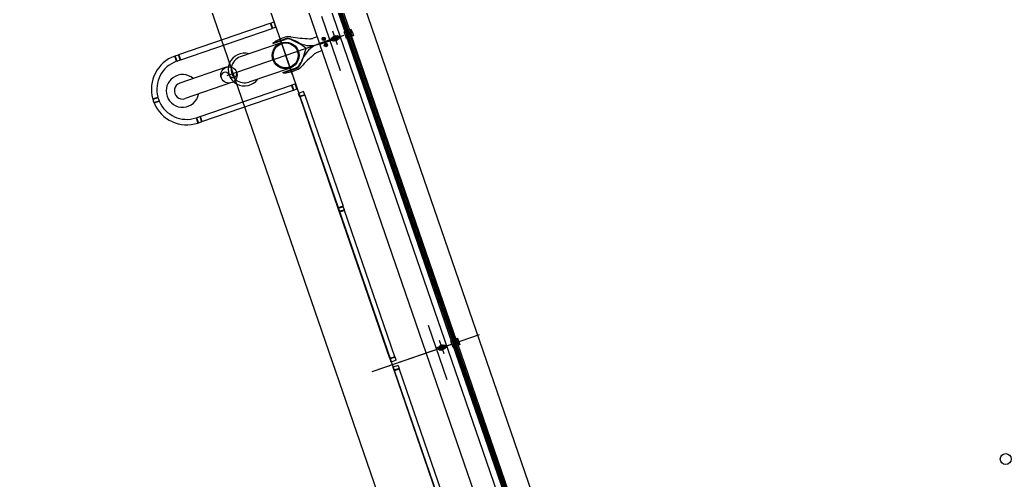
# Model space of a CAD drawing. Extents: x 809487 to 809680, y 818779 to 819225.
# Drawn here: x 809639.32 to 809648.41, y 818886.11 to 818890.34 of the extents above; entities that cross this region are included whole.
import ezdxf

# ---------------------------------------------------------------- set-up
doc = ezdxf.new("R2010")
doc.units = 0
for name, color, linetype in [('F-RC', 7, 'Continuous'), ('MAJ082__', 7, 'Continuous'), ('MAJ214__', 7, 'Continuous'), ('MAJ270__', 7, 'Continuous'), ('MAJ292__', 7, 'Continuous')]:
    doc.layers.add(name, color=color, linetype=linetype)

msp = doc.modelspace()

# ---------------------------------------------------------------- linework, layer by layer
at = {"layer": 'F-RC'}
for p, q in [((809640.7792, 818890.0193), (809641.6165, 818890.3076)), ((809641.6165, 818890.3076), (809641.6328, 818890.2603)), ((809641.6172, 818890.3057), (809641.6219, 818890.3073)), ((809641.6213, 818890.3092), (809641.6496, 818890.319)), ((809641.6213, 818890.3092), (809641.6376, 818890.262)), ((809641.6376, 818890.262), (809641.6659, 818890.2717)), ((809641.6496, 818890.319), (809641.6659, 818890.2717)), ((809640.7955, 818889.972), (809641.6328, 818890.2603)), ((809641.6322, 818890.2622), (809641.6369, 818890.2639)), ((809640.7577, 818889.9589), (809640.7414, 818890.0062)), ((809640.7461, 818890.0079), (809640.7745, 818890.0177)), ((809640.7624, 818889.9606), (809640.7461, 818890.0079)), ((809640.7908, 818889.9704), (809640.7745, 818890.0177)), ((809640.7751, 818890.0158), (809640.7799, 818890.0174)), ((809640.7955, 818889.972), (809640.7792, 818890.0193)), ((809640.7624, 818889.9606), (809640.7908, 818889.9704)), ((809640.7901, 818889.9723), (809640.7948, 818889.9739)), ((809640.9746, 818889.452), (809641.8119, 818889.7403)), ((809641.8282, 818889.693), (809641.8119, 818889.7403)), ((809641.8125, 818889.7384), (809641.8173, 818889.74)), ((809641.8166, 818889.7419), (809641.845, 818889.7517)), ((809641.8329, 818889.6947), (809641.8166, 818889.7419)), ((809641.8613, 818889.7044), (809641.845, 818889.7517)), ((809640.9908, 818889.4047), (809641.8282, 818889.693)), ((809641.8275, 818889.6949), (809641.8322, 818889.6965)), ((809641.8329, 818889.6947), (809641.8613, 818889.7044)), ((809641.9224, 818889.6805), (809641.8751, 818889.6642)), ((809641.8849, 818889.6359), (809641.8751, 818889.6642)), ((809641.9321, 818889.6521), (809641.8849, 818889.6359)), ((809641.9338, 818889.6474), (809641.8865, 818889.6311)), ((809641.8884, 818889.6318), (809641.8868, 818889.6365)), ((809641.9321, 818889.6521), (809641.9224, 818889.6805)), ((809641.9319, 818889.6468), (809641.9303, 818889.6515)), ((809641.9338, 818889.6474), (809642.2846, 818888.6286)), ((809640.5387, 818889.6139), (809640.5861, 818889.6302)), ((809640.5401, 818889.6091), (809640.5874, 818889.6254)), ((809640.5498, 818889.5807), (809640.5972, 818889.597)), ((809640.5517, 818889.5761), (809640.5991, 818889.5924)), ((809641.8865, 818889.6311), (809642.2373, 818888.6123)), ((809640.9415, 818889.4406), (809640.9698, 818889.4504)), ((809640.9698, 818889.4504), (809640.9861, 818889.4031)), ((809640.9705, 818889.4485), (809640.9752, 818889.4501)), ((809640.9746, 818889.452), (809640.9908, 818889.4047)), ((809640.9367, 818889.439), (809640.953, 818889.3917)), ((809640.9415, 818889.4406), (809640.9577, 818889.3933)), ((809640.9577, 818889.3933), (809640.9861, 818889.4031)), ((809640.9855, 818889.405), (809640.9902, 818889.4066)), ((809642.2649, 818888.6219), (809642.2373, 818888.6123)), ((809642.2862, 818888.6239), (809642.2389, 818888.6076)), ((809642.2487, 818888.5792), (809642.2389, 818888.6076)), ((809642.2408, 818888.6083), (809642.2392, 818888.613)), ((809642.296, 818888.5955), (809642.2487, 818888.5792)), ((809642.2976, 818888.5908), (809642.2503, 818888.5745)), ((809642.7126, 818887.2319), (809642.2503, 818888.5745)), ((809642.2522, 818888.5752), (809642.2506, 818888.5799)), ((809642.2846, 818888.6286), (809642.2649, 818888.6219)), ((809642.2843, 818888.6232), (809642.2827, 818888.628)), ((809642.296, 818888.5955), (809642.2862, 818888.6239)), ((809642.2957, 818888.5901), (809642.2941, 818888.5949)), ((809642.7599, 818887.2482), (809642.2976, 818888.5908)), ((809642.7599, 818887.2482), (809642.7126, 818887.2319)), ((809642.7615, 818887.2434), (809642.7143, 818887.2272)), ((809642.724, 818887.1988), (809642.7143, 818887.2272)), ((809642.7161, 818887.2278), (809642.7145, 818887.2325)), ((809642.7713, 818887.2151), (809642.724, 818887.1988)), ((809642.7596, 818887.2428), (809642.758, 818887.2475)), ((809642.7713, 818887.2151), (809642.7615, 818887.2434)), ((809642.7876, 818887.1678), (809642.7403, 818887.1515)), ((809642.7403, 818887.1515), (809642.7501, 818887.1232)), ((809642.7973, 818887.1394), (809642.7501, 818887.1232)), ((809642.799, 818887.1347), (809642.7517, 818887.1184)), ((809642.7517, 818887.1184), (809643.2062, 818885.7983)), ((809642.752, 818887.1238), (809642.7536, 818887.1191)), ((809642.7876, 818887.1678), (809642.7973, 818887.1394)), ((809642.7954, 818887.1388), (809642.7971, 818887.1341)), ((809642.799, 818887.1347), (809643.2534, 818885.815))]:
    msp.add_line(p, q, dxfattribs=at)
for radius, start, end in [(0.325, 109.88151, 195.47188), (0.323, 108.99968, 109.88697), (0.275, 110.0418, 194.82936), (0.277, 108.99968, 110.03427), (0.325, 196.35465, 199), (0.323, 195.45001, 196.33825), (0.325, 199, 201.64535), (0.323, 201.66174, 202.54999), (0.325, 202.52811, 288.11849), (0.277, 194.85953, 195.89583), (0.275, 195.87323, 199), (0.275, 199, 202.12677), (0.277, 202.10417, 203.14047), (0.275, 203.17064, 287.9582), (0.277, 287.96572, 289.00032), (0.323, 288.11303, 289.00032)]:
    msp.add_arc((809640.8519, 818889.7006), radius, start, end, dxfattribs=at)
at = {"layer": 'MAJ082__'}
for p, q in [((809641.2134, 818889.9044), (809640.7876, 818889.7578)), ((809641.2622, 818889.7626), (809640.8365, 818889.616))]:
    msp.add_line(p, q, dxfattribs=at)
msp.add_circle((809641.2378, 818889.8335), 0.075, dxfattribs=at)
for centre, radius, start, end in [((809640.8121, 818889.6869), 0.15, 49, 349), ((809641.2024, 818889.8213), 0.0375, 19, 199), ((809641.2733, 818889.8457), 0.0375, 199, 19), ((809640.8121, 818889.6869), 0.075, 108.99964, 289.00049)]:
    msp.add_arc(centre, radius, start, end, dxfattribs=at)
at = {"layer": 'MAJ214__'}
for p, q in [((809642.2573, 818890.1898), (809640.3055, 818895.8582)), ((809642.318, 818890.2133), (809641.3462, 818893.0357)), ((809642.3187, 818890.2136), (809641.3469, 818893.036)), ((809642.3282, 818890.2168), (809641.3563, 818893.0392)), ((809642.3395, 818890.2208), (809641.3677, 818893.0431)), ((809642.2283, 818890.1917), (809642.1844, 818890.1766)), ((809642.1935, 818890.1718), (809642.2243, 818890.1824)), ((809642.1942, 818890.1842), (809642.2159, 818890.1917)), ((809642.1948, 818890.1855), (809642.1942, 818890.1842)), ((809642.1942, 818890.1842), (809642.1952, 818890.1814)), ((809642.2147, 818890.1923), (809642.1948, 818890.1855)), ((809642.1952, 818890.1814), (809642.2169, 818890.1888)), ((809642.1975, 818890.1822), (809642.1972, 818890.1815)), ((809642.1974, 818890.1811), (809642.1972, 818890.1815)), ((809642.2145, 818890.188), (809642.2152, 818890.1877)), ((809642.2147, 818890.1923), (809642.2159, 818890.1917)), ((809642.2153, 818890.1872), (809642.2152, 818890.1877)), ((809642.2159, 818890.1917), (809642.2169, 818890.1888)), ((809642.2319, 818890.185), (809642.2243, 818890.1824)), ((809642.2294, 818890.1908), (809642.2398, 818890.1944)), ((809642.2398, 818890.1944), (809642.2431, 818890.1849)), ((809642.2431, 818890.1849), (809642.2573, 818890.1898)), ((809642.2464, 818890.1755), (809642.2606, 818890.1803)), ((809644.2124, 818884.512), (809642.2606, 818890.1803)), ((809643.2947, 818887.3768), (809642.3229, 818890.1992)), ((809643.2954, 818887.377), (809642.3236, 818890.1994)), ((809643.3049, 818887.3803), (809642.333, 818890.2027)), ((809643.3162, 818887.3842), (809642.3444, 818890.2066)), ((809642.0682, 818890.1247), (809642.1769, 818890.1621)), ((809642.0715, 818890.1152), (809642.1802, 818890.1527)), ((809642.1737, 818890.1716), (809642.1841, 818890.1752)), ((809642.1769, 818890.1621), (809642.1737, 818890.1716)), ((809642.1835, 818890.1432), (809642.1802, 818890.1527)), ((809642.1939, 818890.1468), (809642.1835, 818890.1432)), ((809642.1857, 818890.1691), (809642.1933, 818890.1717)), ((809642.199, 818890.1552), (809642.1914, 818890.1526)), ((809642.1992, 818890.1552), (809642.23, 818890.1658)), ((809642.2281, 818890.1562), (809642.2064, 818890.1487)), ((809642.2064, 818890.1487), (809642.2074, 818890.1459)), ((809642.2291, 818890.1534), (809642.2074, 818890.1459)), ((809642.2086, 818890.1453), (809642.2074, 818890.1459)), ((809642.2083, 818890.1494), (809642.208, 818890.1503)), ((809642.2086, 818890.1453), (809642.2285, 818890.1521)), ((809642.2262, 818890.1556), (809642.2259, 818890.1565)), ((809642.2281, 818890.1562), (809642.2291, 818890.1534)), ((809642.2285, 818890.1521), (809642.2291, 818890.1534)), ((809642.2392, 818890.1624), (809642.2496, 818890.166)), ((809642.2464, 818890.1755), (809642.2496, 818890.166)), ((809644.2714, 818884.5402), (809643.2996, 818887.3626)), ((809644.2721, 818884.5405), (809643.3003, 818887.3628)), ((809644.2816, 818884.5437), (809643.3098, 818887.3661)), ((809644.2929, 818884.5476), (809643.3211, 818887.37)), ((809643.1504, 818887.335), (809643.1608, 818887.3386)), ((809643.1602, 818887.3067), (809643.1504, 818887.335)), ((809643.1706, 818887.3102), (809643.1602, 818887.3067)), ((809643.2051, 818887.3552), (809643.1611, 818887.34)), ((809643.1624, 818887.3326), (809643.17, 818887.3352)), ((809643.1757, 818887.3186), (809643.1681, 818887.316)), ((809643.1702, 818887.3352), (809643.201, 818887.3458)), ((809643.1709, 818887.3476), (809643.1926, 818887.3551)), ((809643.1715, 818887.3489), (809643.1709, 818887.3476)), ((809643.1709, 818887.3476), (809643.1719, 818887.3448)), ((809643.1914, 818887.3557), (809643.1715, 818887.3489)), ((809643.1719, 818887.3448), (809643.1936, 818887.3523)), ((809643.1742, 818887.3456), (809643.1739, 818887.345)), ((809643.1741, 818887.3445), (809643.1739, 818887.345)), ((809643.1759, 818887.3187), (809643.2067, 818887.3293)), ((809643.2048, 818887.3197), (809643.1831, 818887.3122)), ((809643.1831, 818887.3122), (809643.1841, 818887.3093)), ((809643.2058, 818887.3168), (809643.1841, 818887.3093)), ((809643.1853, 818887.3087), (809643.1841, 818887.3093)), ((809643.185, 818887.3128), (809643.1847, 818887.3138)), ((809643.1853, 818887.3087), (809643.2052, 818887.3156)), ((809643.1912, 818887.3515), (809643.1919, 818887.3512)), ((809643.1914, 818887.3557), (809643.1926, 818887.3551)), ((809643.192, 818887.3507), (809643.1919, 818887.3512)), ((809643.1926, 818887.3551), (809643.1936, 818887.3523)), ((809643.2086, 818887.3484), (809643.201, 818887.3458)), ((809643.203, 818887.319), (809643.2026, 818887.32)), ((809643.2048, 818887.3197), (809643.2058, 818887.3168)), ((809643.2052, 818887.3156), (809643.2058, 818887.3168)), ((809643.2061, 818887.3542), (809643.2165, 818887.3578)), ((809643.2159, 818887.3259), (809643.2263, 818887.3294)), ((809643.2165, 818887.3578), (809643.2263, 818887.3294))]:
    msp.add_line(p, q, dxfattribs=at)
for points in [[(809641.6398, 818890.1243), (809641.7526, 818890.1631)], [(809642.1949, 818890.1459), (809642.2389, 818890.161)], [(809641.7336, 818889.8518), (809641.8464, 818889.8906)], [(809643.1717, 818887.3093), (809643.2156, 818887.3244)]]:
    msp.add_lwpolyline(points, dxfattribs=at)
for centre, radius in [((809642.1073, 818890.1646), 0.0155), ((809642.1073, 818890.1646), 0.0135), ((809642.1073, 818890.1646), 0.0042), ((809642.1269, 818890.1079), 0.0155), ((809642.1269, 818890.1079), 0.0135), ((809642.1269, 818890.1079), 0.0042), ((809642.2116, 818890.1688), 0.006), ((809643.1884, 818887.3322), 0.006)]:
    msp.add_circle(centre, radius, dxfattribs=at)
for centre, radius, start, end in [((809642.2116, 818890.1688), 0.0109, 101.1265, 116.87349), ((809642.2116, 818890.1688), 0.0095, 325.18264, 72.81736), ((809641.7784, 818890.0882), 0.0792, 68.03764, 109), ((809641.5959, 818889.6358), 0.567, 59.89592, 68.03764), ((809641.8904, 818890.1437), 0.02, 239.89592, 251.32459), ((809641.9823, 818890.3334), 0.2307, 244.76877, 292.32268), ((809642.1322, 818889.8979), 0.2307, 105.67731, 153.23123), ((809642.1322, 818889.8979), 0.2307, 105.67731, 112.32268), ((809641.9823, 818890.3334), 0.2307, 285.67731, 292.32268), ((809642.2116, 818890.1688), 0.0095, 146.69488, 251.30512), ((809642.2116, 818890.1688), 0.0109, 281.1265, 296.87349), ((809641.3983, 818890.2097), 0.567, 329.96236, 338.10407), ((809641.943, 818889.9908), 0.02, 146.67541, 158.10407), ((809641.8206, 818889.9655), 0.0792, 289, 329.96236), ((809643.1884, 818887.3322), 0.0095, 146.69488, 251.30512), ((809643.1884, 818887.3322), 0.0109, 101.1265, 116.87349), ((809643.1884, 818887.3322), 0.0109, 281.1265, 296.87349), ((809643.1884, 818887.3322), 0.0095, 325.18264, 72.81736)]:
    msp.add_arc(centre, radius, start, end, dxfattribs=at)
for points, degree in [([(809642.2067, 818890.1786), (809642.2056, 818890.1768), (809642.2046, 818890.1753)], 2), ([(809642.2132, 818890.1783), (809642.2115, 818890.1789), (809642.2095, 818890.1795)], 2), ([(809642.2147, 818890.1778), (809642.2145, 818890.1779), (809642.2143, 818890.1779), (809642.2139, 818890.1781), (809642.2137, 818890.1781), (809642.2134, 818890.1782), (809642.2133, 818890.1782), (809642.2133, 818890.1783), (809642.2132, 818890.1783), (809642.2132, 818890.1783)], 3), ([(809642.23, 818890.1658), (809642.23, 818890.1659), (809642.23, 818890.1659), (809642.2299, 818890.166), (809642.2298, 818890.1662), (809642.2297, 818890.1668), (809642.2296, 818890.1672), (809642.2295, 818890.1684), (809642.2293, 818890.1695), (809642.2289, 818890.1717), (809642.2286, 818890.1729), (809642.2278, 818890.1752), (809642.2274, 818890.1763), (809642.2264, 818890.1784), (809642.2259, 818890.1794), (809642.2251, 818890.1807), (809642.2248, 818890.1811), (809642.2245, 818890.1818), (809642.2244, 818890.182), (809642.2243, 818890.1823), (809642.2243, 818890.1823), (809642.2243, 818890.1824)], 3), ([(809642.2283, 818890.1917), (809642.2284, 818890.1917), (809642.2284, 818890.1917), (809642.2285, 818890.1917), (809642.2285, 818890.1917), (809642.2286, 818890.1917), (809642.2286, 818890.1917), (809642.2287, 818890.1916), (809642.2287, 818890.1916), (809642.2288, 818890.1916), (809642.2288, 818890.1916), (809642.2289, 818890.1915), (809642.2289, 818890.1915), (809642.229, 818890.1914), (809642.229, 818890.1914), (809642.229, 818890.1913)], 3), ([(809642.229, 818890.1913), (809642.2294, 818890.1908), (809642.2298, 818890.1904), (809642.2304, 818890.1894), (809642.2307, 818890.1889), (809642.2313, 818890.1879), (809642.2315, 818890.1874), (809642.2319, 818890.1866), (809642.232, 818890.1863), (809642.2322, 818890.186)], 3), ([(809642.2322, 818890.1858), (809642.2322, 818890.1857), (809642.2323, 818890.1857), (809642.2323, 818890.1856), (809642.2323, 818890.1855), (809642.2322, 818890.1854), (809642.2322, 818890.1853), (809642.2321, 818890.1852), (809642.2321, 818890.1851), (809642.232, 818890.1851), (809642.2319, 818890.185), (809642.2319, 818890.185), (809642.2319, 818890.185), (809642.2319, 818890.185)], 3), ([(809642.2322, 818890.1858), (809642.2322, 818890.1858), (809642.2322, 818890.1858), (809642.2322, 818890.1858), (809642.2322, 818890.1859), (809642.2322, 818890.1859), (809642.2322, 818890.1859), (809642.2322, 818890.186)], 3), ([(809642.1841, 818890.1759), (809642.1841, 818890.1759), (809642.1841, 818890.176), (809642.1841, 818890.1761), (809642.1841, 818890.1761), (809642.1841, 818890.1762), (809642.1841, 818890.1762), (809642.1842, 818890.1763), (809642.1842, 818890.1763), (809642.1842, 818890.1764), (809642.1842, 818890.1764), (809642.1842, 818890.1765), (809642.1843, 818890.1765), (809642.1843, 818890.1766), (809642.1843, 818890.1766), (809642.1844, 818890.1766)], 3), ([(809642.1849, 818890.1697), (809642.1848, 818890.17), (809642.1847, 818890.1704), (809642.1845, 818890.1712), (809642.1844, 818890.1718), (809642.1843, 818890.1729), (809642.1842, 818890.1735), (809642.1841, 818890.1746), (809642.1841, 818890.1752), (809642.1841, 818890.1759)], 3), ([(809642.1849, 818890.1697), (809642.1849, 818890.1697), (809642.1849, 818890.1696), (809642.1849, 818890.1696), (809642.185, 818890.1696), (809642.185, 818890.1695), (809642.185, 818890.1695), (809642.185, 818890.1695)], 3), ([(809642.1857, 818890.1691), (809642.1857, 818890.1691), (809642.1857, 818890.1691), (809642.1857, 818890.1691), (809642.1857, 818890.1691), (809642.1856, 818890.1691), (809642.1855, 818890.1691), (809642.1854, 818890.1691), (809642.1853, 818890.1691), (809642.1852, 818890.1692), (809642.1851, 818890.1692), (809642.185, 818890.1694), (809642.185, 818890.1694), (809642.185, 818890.1695)], 3), ([(809642.1911, 818890.1518), (809642.1911, 818890.1518), (809642.191, 818890.1519), (809642.191, 818890.152), (809642.191, 818890.1521), (809642.1911, 818890.1522), (809642.1911, 818890.1523), (809642.1912, 818890.1524), (809642.1912, 818890.1524), (809642.1913, 818890.1525), (809642.1914, 818890.1526), (809642.1914, 818890.1526), (809642.1914, 818890.1526), (809642.1914, 818890.1526)], 3), ([(809642.1911, 818890.1518), (809642.1911, 818890.1518), (809642.1911, 818890.1518), (809642.1911, 818890.1517), (809642.1911, 818890.1517), (809642.1911, 818890.1517), (809642.1911, 818890.1516), (809642.1911, 818890.1516)], 3), ([(809642.1943, 818890.1463), (809642.1939, 818890.1467), (809642.1935, 818890.1472), (809642.1929, 818890.1482), (809642.1926, 818890.1487), (809642.192, 818890.1497), (809642.1918, 818890.1502), (809642.1914, 818890.151), (809642.1913, 818890.1513), (809642.1911, 818890.1516)], 3), ([(809642.1933, 818890.1717), (809642.1934, 818890.1718), (809642.1934, 818890.1718), (809642.1935, 818890.1718)], 2), ([(809642.1933, 818890.1717), (809642.1933, 818890.1717), (809642.1933, 818890.1717), (809642.1934, 818890.1716), (809642.1935, 818890.1714), (809642.1936, 818890.1708), (809642.1936, 818890.1704), (809642.1938, 818890.1691), (809642.194, 818890.1681), (809642.1944, 818890.1659), (809642.1947, 818890.1647), (809642.1955, 818890.1623), (809642.1959, 818890.1612), (809642.1969, 818890.1592), (809642.1974, 818890.1582), (809642.1982, 818890.1569), (809642.1985, 818890.1564), (809642.1988, 818890.1558), (809642.1989, 818890.1556), (809642.199, 818890.1553), (809642.199, 818890.1552), (809642.199, 818890.1552)], 3), ([(809642.1949, 818890.1459), (809642.1949, 818890.1458), (809642.1949, 818890.1458), (809642.1948, 818890.1459), (809642.1948, 818890.1459), (809642.1947, 818890.1459), (809642.1947, 818890.1459), (809642.1946, 818890.146), (809642.1946, 818890.146), (809642.1945, 818890.146), (809642.1945, 818890.146), (809642.1944, 818890.1461), (809642.1944, 818890.1461), (809642.1943, 818890.1462), (809642.1943, 818890.1462), (809642.1943, 818890.1463)], 3), ([(809642.1992, 818890.1552), (809642.1991, 818890.1552), (809642.1991, 818890.1552), (809642.199, 818890.1552)], 2), ([(809642.1992, 818890.1552), (809642.1991, 818890.1552), (809642.1991, 818890.1552), (809642.199, 818890.1552)], 2), ([(809642.2046, 818890.1753), (809642.2046, 818890.1753), (809642.2045, 818890.1753), (809642.2045, 818890.1752), (809642.2044, 818890.1751), (809642.2043, 818890.1749), (809642.2042, 818890.1747), (809642.2039, 818890.1744), (809642.2038, 818890.1742), (809642.2037, 818890.174)], 3), ([(809642.2086, 818890.1598), (809642.2088, 818890.1597), (809642.209, 818890.1597), (809642.2094, 818890.1595), (809642.2096, 818890.1595), (809642.2099, 818890.1594), (809642.21, 818890.1593), (809642.21, 818890.1593), (809642.2101, 818890.1593), (809642.2101, 818890.1593)], 3), ([(809642.2101, 818890.1593), (809642.2118, 818890.1587), (809642.2138, 818890.158)], 2), ([(809642.2166, 818890.159), (809642.2177, 818890.1608), (809642.2187, 818890.1623)], 2), ([(809642.2187, 818890.1623), (809642.2187, 818890.1623), (809642.2188, 818890.1623), (809642.2188, 818890.1624), (809642.2189, 818890.1625), (809642.219, 818890.1627), (809642.2191, 818890.1629), (809642.2194, 818890.1632), (809642.2195, 818890.1634), (809642.2196, 818890.1636)], 3), ([(809642.2376, 818890.1685), (809642.2369, 818890.1682), (809642.2363, 818890.168), (809642.2347, 818890.1675), (809642.2337, 818890.1671), (809642.2322, 818890.1666), (809642.2316, 818890.1664), (809642.2306, 818890.1661), (809642.2303, 818890.166), (809642.23, 818890.1658)], 3), ([(809642.2376, 818890.1685), (809642.2367, 818890.1682), (809642.2358, 818890.1679), (809642.2349, 818890.1676), (809642.2337, 818890.1671), (809642.2324, 818890.1667), (809642.2311, 818890.1662), (809642.2307, 818890.1661), (809642.2303, 818890.166), (809642.23, 818890.1658)], 3), ([(809642.2376, 818890.1685), (809642.2376, 818890.1685), (809642.2376, 818890.1685), (809642.2376, 818890.1685), (809642.2376, 818890.1685), (809642.2377, 818890.1685), (809642.2378, 818890.1685), (809642.2379, 818890.1685), (809642.238, 818890.1685), (809642.2381, 818890.1684), (809642.2382, 818890.1683), (809642.2383, 818890.1682), (809642.2383, 818890.1682), (809642.2383, 818890.1681)], 3), ([(809642.2384, 818890.1679), (809642.2384, 818890.1679), (809642.2384, 818890.1679), (809642.2384, 818890.168), (809642.2383, 818890.168), (809642.2383, 818890.1681), (809642.2383, 818890.1681), (809642.2383, 818890.1681)], 3), ([(809642.2384, 818890.1679), (809642.2385, 818890.1676), (809642.2386, 818890.1672), (809642.2388, 818890.1664), (809642.2389, 818890.1658), (809642.239, 818890.1647), (809642.2391, 818890.1641), (809642.2392, 818890.163), (809642.2392, 818890.1623), (809642.2392, 818890.1617)], 3), ([(809642.2392, 818890.1617), (809642.2392, 818890.1617), (809642.2392, 818890.1616), (809642.2392, 818890.1615), (809642.2392, 818890.1615), (809642.2392, 818890.1614), (809642.2392, 818890.1613), (809642.2391, 818890.1613), (809642.2391, 818890.1613), (809642.2391, 818890.1612), (809642.2391, 818890.1612), (809642.2391, 818890.1611), (809642.239, 818890.1611), (809642.239, 818890.161), (809642.239, 818890.161), (809642.2389, 818890.161)], 3), ([(809643.1608, 818887.3393), (809643.1608, 818887.3394), (809643.1608, 818887.3394), (809643.1608, 818887.3395), (809643.1608, 818887.3396), (809643.1608, 818887.3396), (809643.1608, 818887.3397), (809643.1609, 818887.3397), (809643.1609, 818887.3398), (809643.1609, 818887.3398), (809643.1609, 818887.3399), (809643.1609, 818887.3399), (809643.161, 818887.34), (809643.161, 818887.34), (809643.161, 818887.34), (809643.1611, 818887.34)], 3), ([(809643.1616, 818887.3331), (809643.1615, 818887.3335), (809643.1614, 818887.3338), (809643.1612, 818887.3347), (809643.1611, 818887.3352), (809643.161, 818887.3363), (809643.1609, 818887.3369), (809643.1608, 818887.3381), (809643.1608, 818887.3387), (809643.1608, 818887.3393)], 3), ([(809643.1616, 818887.3331), (809643.1616, 818887.3331), (809643.1616, 818887.3331), (809643.1616, 818887.333), (809643.1617, 818887.333), (809643.1617, 818887.333), (809643.1617, 818887.333), (809643.1617, 818887.3329)], 3), ([(809643.1624, 818887.3326), (809643.1624, 818887.3326), (809643.1624, 818887.3326), (809643.1624, 818887.3326), (809643.1624, 818887.3325), (809643.1623, 818887.3325), (809643.1622, 818887.3325), (809643.1621, 818887.3325), (809643.162, 818887.3326), (809643.1619, 818887.3326), (809643.1618, 818887.3327), (809643.1617, 818887.3328), (809643.1617, 818887.3329), (809643.1617, 818887.3329)], 3), ([(809643.1678, 818887.3153), (809643.1678, 818887.3153), (809643.1678, 818887.3153), (809643.1677, 818887.3154), (809643.1677, 818887.3155), (809643.1678, 818887.3157), (809643.1678, 818887.3157), (809643.1679, 818887.3158), (809643.1679, 818887.3159), (809643.168, 818887.316), (809643.1681, 818887.316), (809643.1681, 818887.316), (809643.1681, 818887.316), (809643.1681, 818887.316)], 3), ([(809643.1678, 818887.3153), (809643.1678, 818887.3152), (809643.1678, 818887.3152), (809643.1678, 818887.3152), (809643.1678, 818887.3152), (809643.1678, 818887.3151), (809643.1678, 818887.3151), (809643.1678, 818887.3151)], 3), ([(809643.171, 818887.3097), (809643.1706, 818887.3102), (809643.1702, 818887.3107), (809643.1696, 818887.3117), (809643.1693, 818887.3121), (809643.1687, 818887.3131), (809643.1685, 818887.3136), (809643.1681, 818887.3144), (809643.168, 818887.3147), (809643.1678, 818887.3151)], 3), ([(809643.17, 818887.3352), (809643.17, 818887.3352), (809643.1701, 818887.3352), (809643.1701, 818887.335), (809643.1702, 818887.3348), (809643.1703, 818887.3342), (809643.1704, 818887.3338), (809643.1705, 818887.3326), (809643.1707, 818887.3316), (809643.1711, 818887.3293), (809643.1714, 818887.3281), (809643.1722, 818887.3258), (809643.1726, 818887.3247), (809643.1736, 818887.3226), (809643.1741, 818887.3217), (809643.1749, 818887.3204), (809643.1752, 818887.3199), (809643.1755, 818887.3192), (809643.1756, 818887.319), (809643.1757, 818887.3188), (809643.1757, 818887.3187), (809643.1757, 818887.3186)], 3), ([(809643.17, 818887.3352), (809643.1701, 818887.3352), (809643.1701, 818887.3352), (809643.1702, 818887.3352)], 2), ([(809643.1717, 818887.3093), (809643.1716, 818887.3093), (809643.1716, 818887.3093), (809643.1715, 818887.3093), (809643.1715, 818887.3093), (809643.1714, 818887.3093), (809643.1714, 818887.3094), (809643.1713, 818887.3094), (809643.1713, 818887.3094), (809643.1712, 818887.3095), (809643.1712, 818887.3095), (809643.1711, 818887.3095), (809643.1711, 818887.3096), (809643.171, 818887.3096), (809643.171, 818887.3097), (809643.171, 818887.3097)], 3), ([(809643.1759, 818887.3187), (809643.1758, 818887.3187), (809643.1758, 818887.3187), (809643.1757, 818887.3186)], 2), ([(809643.1759, 818887.3187), (809643.1758, 818887.3187), (809643.1758, 818887.3187), (809643.1757, 818887.3186)], 2), ([(809643.1813, 818887.3388), (809643.1813, 818887.3387), (809643.1812, 818887.3387), (809643.1812, 818887.3386), (809643.1811, 818887.3386), (809643.181, 818887.3383), (809643.1809, 818887.3382), (809643.1806, 818887.3378), (809643.1805, 818887.3376), (809643.1804, 818887.3375)], 3), ([(809643.1834, 818887.342), (809643.1823, 818887.3403), (809643.1813, 818887.3388)], 2), ([(809643.1853, 818887.3232), (809643.1855, 818887.3232), (809643.1857, 818887.3231), (809643.1861, 818887.323), (809643.1863, 818887.3229), (809643.1866, 818887.3228), (809643.1867, 818887.3228), (809643.1867, 818887.3228), (809643.1868, 818887.3227), (809643.1868, 818887.3227)], 3), ([(809643.1899, 818887.3417), (809643.1882, 818887.3423), (809643.1862, 818887.343)], 2), ([(809643.1868, 818887.3227), (809643.1885, 818887.3222), (809643.1905, 818887.3215)], 2), ([(809643.1914, 818887.3412), (809643.1912, 818887.3413), (809643.191, 818887.3414), (809643.1906, 818887.3415), (809643.1904, 818887.3416), (809643.1901, 818887.3417), (809643.1901, 818887.3417), (809643.19, 818887.3417), (809643.1899, 818887.3417), (809643.1899, 818887.3417)], 3), ([(809643.1933, 818887.3225), (809643.1944, 818887.3242), (809643.1954, 818887.3257)], 2), ([(809643.1954, 818887.3257), (809643.1954, 818887.3257), (809643.1955, 818887.3258), (809643.1955, 818887.3258), (809643.1956, 818887.3259), (809643.1957, 818887.3261), (809643.1958, 818887.3263), (809643.1961, 818887.3267), (809643.1962, 818887.3269), (809643.1963, 818887.327)], 3), ([(809643.2067, 818887.3293), (809643.2067, 818887.3293), (809643.2067, 818887.3293), (809643.2066, 818887.3295), (809643.2065, 818887.3297), (809643.2064, 818887.3302), (809643.2064, 818887.3306), (809643.2062, 818887.3319), (809643.206, 818887.3329), (809643.2056, 818887.3352), (809643.2053, 818887.3364), (809643.2045, 818887.3387), (809643.2041, 818887.3398), (809643.2031, 818887.3419), (809643.2026, 818887.3428), (809643.2018, 818887.3441), (809643.2015, 818887.3446), (809643.2012, 818887.3452), (809643.2011, 818887.3455), (809643.201, 818887.3457), (809643.201, 818887.3458), (809643.201, 818887.3458)], 3), ([(809643.2051, 818887.3552), (809643.2051, 818887.3552), (809643.2051, 818887.3552), (809643.2052, 818887.3552), (809643.2052, 818887.3552), (809643.2053, 818887.3551), (809643.2053, 818887.3551), (809643.2054, 818887.3551), (809643.2054, 818887.3551), (809643.2055, 818887.355), (809643.2055, 818887.355), (809643.2056, 818887.3549), (809643.2056, 818887.3549), (809643.2057, 818887.3548), (809643.2057, 818887.3548), (809643.2057, 818887.3548)], 3), ([(809643.2057, 818887.3548), (809643.2061, 818887.3543), (809643.2065, 818887.3538), (809643.2071, 818887.3528), (809643.2074, 818887.3523), (809643.208, 818887.3513), (809643.2082, 818887.3508), (809643.2086, 818887.35), (809643.2087, 818887.3497), (809643.2089, 818887.3494)], 3), ([(809643.2143, 818887.3319), (809643.2136, 818887.3317), (809643.213, 818887.3315), (809643.2114, 818887.3309), (809643.2104, 818887.3306), (809643.2089, 818887.3301), (809643.2083, 818887.3298), (809643.2073, 818887.3295), (809643.207, 818887.3294), (809643.2067, 818887.3293)], 3), ([(809643.2143, 818887.3319), (809643.2134, 818887.3316), (809643.2125, 818887.3313), (809643.2116, 818887.331), (809643.2104, 818887.3306), (809643.2091, 818887.3301), (809643.2078, 818887.3297), (809643.2074, 818887.3295), (809643.207, 818887.3294), (809643.2067, 818887.3293)], 3), ([(809643.2089, 818887.3492), (809643.2089, 818887.3492), (809643.209, 818887.3492), (809643.209, 818887.349), (809643.209, 818887.349), (809643.2089, 818887.3488), (809643.2089, 818887.3487), (809643.2088, 818887.3486), (809643.2088, 818887.3486), (809643.2087, 818887.3485), (809643.2086, 818887.3485), (809643.2086, 818887.3484), (809643.2086, 818887.3484), (809643.2086, 818887.3484)], 3), ([(809643.2089, 818887.3492), (809643.2089, 818887.3492), (809643.2089, 818887.3492), (809643.2089, 818887.3493), (809643.2089, 818887.3493), (809643.2089, 818887.3494), (809643.2089, 818887.3494), (809643.2089, 818887.3494)], 3), ([(809643.2143, 818887.3319), (809643.2143, 818887.3319), (809643.2143, 818887.3319), (809643.2143, 818887.3319), (809643.2143, 818887.3319), (809643.2144, 818887.3319), (809643.2145, 818887.3319), (809643.2146, 818887.3319), (809643.2147, 818887.3319), (809643.2148, 818887.3318), (809643.2149, 818887.3318), (809643.215, 818887.3317), (809643.215, 818887.3316), (809643.215, 818887.3315)], 3), ([(809643.2151, 818887.3313), (809643.2151, 818887.3314), (809643.2151, 818887.3314), (809643.2151, 818887.3314), (809643.215, 818887.3315), (809643.215, 818887.3315), (809643.215, 818887.3315), (809643.215, 818887.3315)], 3), ([(809643.2151, 818887.3313), (809643.2152, 818887.331), (809643.2153, 818887.3307), (809643.2155, 818887.3298), (809643.2156, 818887.3293), (809643.2157, 818887.3281), (809643.2158, 818887.3276), (809643.2159, 818887.3264), (809643.2159, 818887.3258), (809643.2159, 818887.3252)], 3), ([(809643.2159, 818887.3252), (809643.2159, 818887.3251), (809643.2159, 818887.3251), (809643.2159, 818887.325), (809643.2159, 818887.3249), (809643.2159, 818887.3248), (809643.2159, 818887.3248), (809643.2158, 818887.3247), (809643.2158, 818887.3247), (809643.2158, 818887.3246), (809643.2158, 818887.3246), (809643.2158, 818887.3245), (809643.2157, 818887.3245), (809643.2157, 818887.3245), (809643.2157, 818887.3245), (809643.2156, 818887.3244)], 3)]:
    msp.add_open_spline(points, degree=degree, dxfattribs=at)
at = {"layer": 'MAJ270__'}
for p, q in [((809639.8044, 818895.6856), (809641.7578, 818890.0125)), ((809639.321, 818895.5192), (809643.4276, 818883.5929)), ((809642.2613, 818889.8712), (809642.0896, 818890.3698)), ((809641.2219, 818889.828), (809642.2938, 818890.1971)), ((809641.6983, 818890.1855), (809641.8157, 818889.8446)), ((809642.188, 818890.2375), (809642.2308, 818890.1132)), ((809642.3511, 818890.2247), (809642.356, 818890.2106)), ((809641.7578, 818890.0125), (809643.7113, 818884.3394)), ((809642.5775, 818887.1219), (809643.5358, 818887.4519)), ((809643.238, 818887.0346), (809643.0663, 818887.5332)), ((809643.1647, 818887.4009), (809643.2075, 818887.2766)), ((809643.3278, 818887.3882), (809643.3327, 818887.374)), ((809642.7967, 818886.9956), (809642.6866, 818887.3152))]:
    msp.add_line(p, q, dxfattribs=at)
msp.add_lwpolyline([(809642.5503, 818887.1126), (809643.308, 818887.3734)], dxfattribs=at)
for centre, radius in [((809642.3535, 818890.2176), 0.003), ((809643.3302, 818887.3811), 0.003), ((809648.3578, 818886.3091), 0.05)]:
    msp.add_circle(centre, radius, dxfattribs=at)
at = {"layer": 'MAJ292__'}
for p, q in [((809644.496, 818884.6096), (809640.5892, 818895.9559)), ((809642.0682, 818890.1247), (809640.1164, 818895.7931)), ((809642.3085, 818890.2101), (809641.3367, 818893.0325)), ((809642.3511, 818890.2247), (809641.3793, 818893.0471)), ((809642.3012, 818890.2314), (809642.2939, 818890.2288)), ((809642.3037, 818890.2005), (809642.2939, 818890.2288)), ((809642.3085, 818890.2101), (809642.3012, 818890.2314)), ((809642.3692, 818890.223), (809642.3037, 818890.2005)), ((809642.3692, 818890.223), (809642.3037, 818890.2005)), ((809642.3037, 818890.2005), (809642.3134, 818890.1721)), ((809642.3544, 818890.2259), (809642.3085, 818890.2101)), ((809642.3593, 818890.2117), (809642.3134, 818890.1959)), ((809643.2852, 818887.3735), (809642.3134, 818890.1959)), ((809642.3134, 818890.1959), (809642.3207, 818890.1746)), ((809642.3594, 818890.2514), (809642.3471, 818890.2472)), ((809642.3544, 818890.2259), (809642.3471, 818890.2472)), ((809643.3278, 818887.3882), (809642.3561, 818890.2102)), ((809642.3593, 818890.2117), (809642.3666, 818890.1904)), ((809642.3692, 818890.223), (809642.3594, 818890.2514)), ((809642.3789, 818890.1947), (809642.3666, 818890.1904)), ((809642.3692, 818890.223), (809642.3789, 818890.1947)), ((809641.718, 818890.1281), (809641.3413, 818889.9984)), ((809644.0232, 818884.4468), (809642.0715, 818890.1152)), ((809642.3207, 818890.1746), (809642.3134, 818890.1721)), ((809641.7976, 818889.8969), (809641.4209, 818889.7672)), ((809643.2779, 818887.3948), (809643.2706, 818887.3923)), ((809643.2804, 818887.3639), (809643.2706, 818887.3923)), ((809643.2852, 818887.3735), (809643.2779, 818887.3948)), ((809643.3459, 818887.3865), (809643.2804, 818887.3639)), ((809643.3459, 818887.3865), (809643.2804, 818887.3639)), ((809643.2804, 818887.3639), (809643.2901, 818887.3355)), ((809643.3311, 818887.3893), (809643.2852, 818887.3735)), ((809643.336, 818887.3751), (809643.2901, 818887.3593)), ((809643.3361, 818887.4148), (809643.3238, 818887.4106)), ((809643.3311, 818887.3893), (809643.3238, 818887.4106)), ((809644.3045, 818884.5516), (809643.3327, 818887.374)), ((809643.336, 818887.3751), (809643.3433, 818887.3539)), ((809643.3459, 818887.3865), (809643.3361, 818887.4148)), ((809643.3459, 818887.3865), (809643.3556, 818887.3581)), ((809644.2619, 818884.537), (809643.2901, 818887.3593)), ((809643.2901, 818887.3593), (809643.2974, 818887.3381)), ((809643.2974, 818887.3381), (809643.2901, 818887.3355)), ((809643.3556, 818887.3581), (809643.3433, 818887.3539))]:
    msp.add_line(p, q, dxfattribs=at)
for points in [[(809642.0479, 818890.1838), (809642.0111, 818890.1711)], [(809641.6398, 818890.1243), (809641.6411, 818890.1203), (809641.754, 818890.1591)], [(809642.0918, 818890.0562), (809642.055, 818890.0435)], [(809641.7336, 818889.8518), (809641.7322, 818889.8558), (809641.845, 818889.8946)]]:
    msp.add_lwpolyline(points, dxfattribs=at)
for radius in [0.1223, 0.1143]:
    msp.add_circle((809641.7578, 818890.0125), radius, dxfattribs=at)
for centre, radius, start, end in [((809641.7943, 818890.011), 0.1724, 87.60393, 108.72489), ((809641.8007, 818890.1632), 0.02, 80.57421, 87.60393), ((809642.0235, 818891.5051), 1.3402, 260.57421, 267.92155), ((809641.8399, 818889.8503), 0.3393, 107.29394, 126.13928), ((809641.7784, 818890.0882), 0.075, 68.03764, 109), ((809641.5959, 818889.6358), 0.5628, 51.63214, 68.03764), ((809641.9785, 818890.2657), 0.1, 267.92155, 289), ((809641.3811, 818889.8828), 0.15, 73.58736, 324.41264), ((809641.3811, 818889.8828), 0.1223, 108.99761, 289.00235), ((809641.3983, 818890.2097), 0.5628, 329.96236, 346.36786), ((809642.8861, 818889), 1.3402, 130.07845, 137.42579), ((809642.0876, 818889.9489), 0.1, 109, 130.07845), ((809641.7856, 818890.0362), 0.1724, 289.2751, 310.39607), ((809641.8206, 818889.9655), 0.075, 289, 329.96236), ((809641.8844, 818889.9202), 0.02, 310.39607, 317.42579), ((809641.7226, 818890.1909), 0.3393, 271.86071, 290.70605)]:
    msp.add_arc(centre, radius, start, end, dxfattribs=at)

doc.saveas('drawing.dxf')
